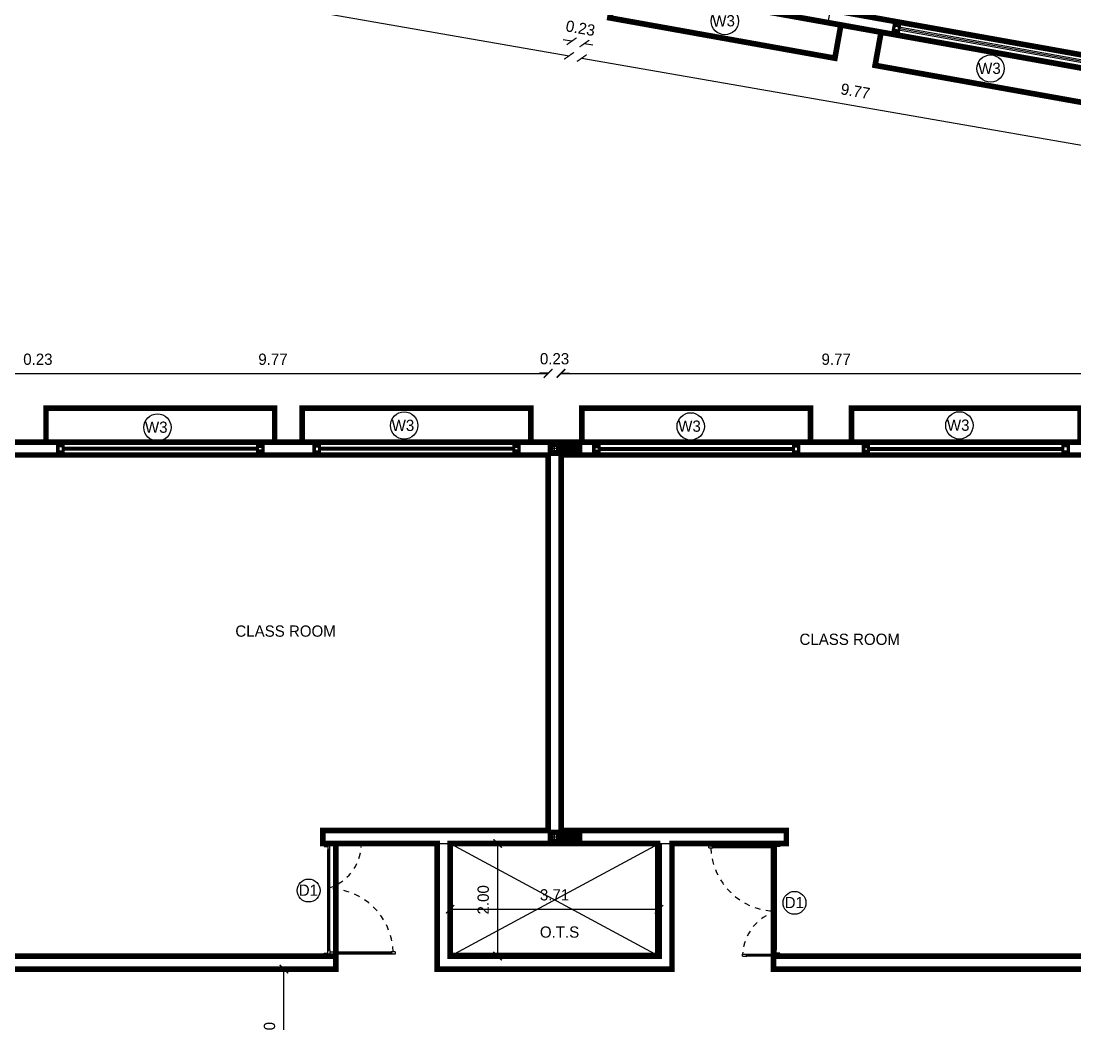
# Model space of a CAD drawing. Header units: metres. Extents: x 6101839 to 6102590, y -6659932 to -6659648.
# Drawn here: x 6102209.5 to 6102228.21, y -6659699.65 to -6659681.84 of the extents above; entities that cross this region are included whole.
import ezdxf

# ---------------------------------------------------------------- set-up
doc = ezdxf.new("R2010")
doc.units = ezdxf.units.M
doc.header["$LTSCALE"] = 500
doc.header["$MEASUREMENT"] = 0
doc.linetypes.add('DASHED2', pattern=[0.375, 0.25, -0.125])
doc.linetypes.add('HIDDEN', pattern=[0.375, 0.25, -0.125])
doc.layers.get('0').update_dxf_attribs({"linetype": 'CONTINUOUS'})
doc.layers.get('Defpoints').update_dxf_attribs({"linetype": 'CONTINUOUS'})
for name, color, linetype in [('above', 250, 'DASHED2'), ('Bldg', 44, 'CONTINUOUS'), ('BLK_1_FLR_1_BLT_UP_AREA', 26, 'CONTINUOUS'), ('BLK_1_FLR_1_BLT_UP_AREA_DEDUCT', 26, 'CONTINUOUS'), ('BLK_1_FLR_1_CARPET_AREA', 25, 'CONTINUOUS'), ('BLK_1_FLR_1_CHAJJA', 6, 'CONTINUOUS'), ('BLK_1_LVL_1_BLDG_FOOT_PRINT', 1, 'CONTINUOUS'), ('COL', 2, 'CONTINUOUS'), ('DIM', 205, 'CONTINUOUS'), ('DOORTEXT', 13, 'CONTINUOUS'), ('ED', 30, 'CONTINUOUS'), ('FURN1', 252, 'CONTINUOUS'), ('FURNITURE', 252, 'CONTINUOUS'), ('FURNITURES', 252, 'CONTINUOUS'), ('HATCH', 15, 'CONTINUOUS'), ('railing', 14, 'CONTINUOUS'), ('TEXT', 4, 'CONTINUOUS'), ('W-SCH', 205, 'CONTINUOUS'), ('wall', 125, 'CONTINUOUS'), ('wall1', 125, 'CONTINUOUS'), ('WINDOWS', 252, 'CONTINUOUS')]:
    doc.layers.add(name, color=color, linetype=linetype)
doc.styles.add('RM', font='GOTHIC.TTF')
doc.styles.add('S2', font='GOTHIC.TTF')
doc.styles.add('USA TEXT', font='GOTHIC.TTF')
doc.dimstyles.new('1-100-ED', dxfattribs={"dimtxt": 0.2, "dimasz": 0.15, "dimexe": 0.18, "dimexo": 0.0625, "dimgap": 0.15, "dimtad": 1, "dimzin": 0, "dimdsep": 46, "dimtxsty": 'USA TEXT', "dimblk": 'ARCHTICK', "dimcen": 0.1, "dimse1": 1, "dimse2": 1, "dimclrd": 256, "dimclrt": 256, "dimadec": 0, "dimazin": 0, "dimtfac": 1, "dimtofl": 0, "dimtmove": 0, "dimatfit": 3, "dimldrblk": 'ARCHTICK', "dimfxl": 0.18, "dimtolj": 1, "dimtzin": 0, "dimarcsym": 0})

# ---------------------------------------------------------------- blocks, each defined once
blk = doc.blocks.new('NEWCOL')
at = {"layer": 'HATCH'}
h = blk.add_hatch(dxfattribs=at)
h.set_pattern_fill('ANSI31', color=256, scale=3, angle=270, style=0)
h.set_pattern_definition([(315, (-629970.926, -258732.088), (6.73519209, 6.73519209), [])])
h.paths.add_polyline_path([(0, 115), (-115, 115), (-115, 0), (-37.5, 0), (-37.5, 37.5), (0, 37.5)])
h.paths.add_polyline_path([(115, 115), (0, 115), (0, 37.5), (37.5, 37.5), (37.5, 0), (115, 0)])
h.paths.add_polyline_path([(115, 0), (37.5, 0), (37.5, -37.5), (0, -37.5), (0, -485), (115, -485)])
h.paths.add_polyline_path([(0, -37.5), (-37.5, -37.5), (-37.5, 0), (-115, 0), (-115, -485), (0, -485)])
at = {"layer": 'COL'}
for p, q in [((-115, 0), (115, 0)), ((0, -485), (0, 115))]:
    blk.add_line(p, q, dxfattribs=at)
for points in [[(-115, -485), (115, -485), (115, 115), (-115, 115)], [(-37.5, -37.5), (37.5, -37.5), (37.5, 37.5), (-37.5, 37.5)]]:
    blk.add_lwpolyline(points, close=True, dxfattribs=at)
blk = doc.blocks.new('A$C607F0CF8')
at = {"layer": 'FURNITURES', "color": 233}
for p, q in [((-37, -280), (-37, -342)), ((-37, -342), (-22, -342)), ((-22, -330), (-16, -330)), ((-22, -342), (-22, -330)), ((-16, -342), (-16, -330)), ((-16, -342), (0, -342)), ((0, -342), (0, -267)), ((-37, -2180), (-37, -2118)), ((-37, -2118), (-22, -2118)), ((-22, -2118), (-22, -2130)), ((-22, -2130), (-16, -2130)), ((-16, -2118), (0, -2118)), ((-16, -2118), (-16, -2130)), ((0, -2118), (0, -2193))]:
    blk.add_line(p, q, dxfattribs=at)
at = {"layer": 'FURNITURES', "color": 250}
for p, q in [((-37, -2118), (-37, -342)), ((-22, -2118), (-22, -330)), ((-16, -2118), (-16, -330)), ((0, -2118), (0, -342))]:
    blk.add_line(p, q, dxfattribs=at)
at = {"layer": 'FURNITURES', "color": 250, "linetype": 'HIDDEN', "ltscale": 0.5}
for centre, radius, start, end in [((-285, -219), 847, 286.9835, 356.7492), ((-37, -2193), 1163, 1.8478, 90.0015)]:
    blk.add_arc(centre, radius, start, end, dxfattribs=at)
at = {"layer": 'wall', "color": 7}
for p, q in [((-37, -267), (0, -267)), ((-37, -267), (-37, -280)), ((0, -230), (75, -230)), ((0, -230), (0, -267)), ((75, -267), (0, -267)), ((62, -246), (62, -252)), ((75, -246), (62, -246)), ((75, -252), (62, -252)), ((75, -230), (75, -246)), ((75, -230), (486, -230)), ((75, -246), (499, -246)), ((75, -252), (75, -267)), ((75, -252), (499, -252)), ((486, -267), (75, -267)), ((561, -230), (486, -230)), ((486, -230), (486, -246)), ((486, -246), (499, -246)), ((486, -252), (486, -267)), ((486, -252), (499, -252)), ((561, -267), (486, -267)), ((499, -246), (499, -252)), ((561, -230), (561, -267)), ((-37, -2193), (-37, -2180)), ((-37, -2193), (0, -2193)), ((0, -2155), (75, -2155)), ((0, -2155), (0, -2193)), ((75, -2193), (0, -2193)), ((62, -2171), (62, -2177)), ((75, -2171), (62, -2171)), ((75, -2177), (62, -2177)), ((75, -2155), (75, -2171)), ((75, -2155), (1088, -2155)), ((75, -2171), (1100, -2171)), ((75, -2177), (75, -2193)), ((75, -2177), (1100, -2177)), ((1088, -2192), (75, -2193)), ((1162, -2155), (1088, -2155)), ((1088, -2155), (1088, -2171)), ((1088, -2171), (1100, -2171)), ((1088, -2177), (1088, -2192)), ((1088, -2177), (1100, -2177)), ((1162, -2192), (1088, -2192)), ((1100, -2171), (1100, -2177)), ((1162, -2155), (1162, -2192))]:
    blk.add_line(p, q, dxfattribs=at)
for points in [[(0, -267), (0, -230), (-100, -230), (-100, -280), (-37, -280)], [(0, -2193), (0, -2230), (-100, -2230), (-100, -2180), (-37, -2180)]]:
    blk.add_lwpolyline(points, dxfattribs=at)
blk = doc.blocks.new('_ArchTick')
at = {"color": 0, "linetype": 'ByBlock', "const_width": 0.15}
blk.add_lwpolyline([(-0.5, -0.5), (0.5, 0.5)], dxfattribs=at)
blk = doc.blocks.new('*D265')
at = {"layer": 'Defpoints', "color": 0, "transparency": 16777216}
for p in [(6102213.722, -6659698.677), (6102214.163, -6659698.677), (6102213.771, -6659701.077)]:
    blk.add_point(p, dxfattribs=at)
at = {"layer": 'ED', "lineweight": -2, "transparency": 16777216}
blk.add_line((6102214.163, -6659701.077), (6102214.163, -6659698.677), dxfattribs=at)
at = {"layer": 'ED', "lineweight": -2, "transparency": 16777216, "xscale": 0.15, "yscale": 0.15, "zscale": 0.15}
for p, rotation in [((6102214.163, -6659698.677), 90), ((6102214.163, -6659701.077), 270)]:
    blk.add_blockref('_ArchTick', p, dxfattribs=dict(at, rotation=rotation))
at = {"layer": 'ED', "transparency": 16777216, "insert": (6102213.908, -6659699.877), "char_height": 0.2, "attachment_point": 5, "rotation": 90, "style": 'USA TEXT'}
blk.add_mtext('\\A1;2.40', dxfattribs=at)
blk = doc.blocks.new('*D344')
at = {"layer": 'Defpoints', "color": 0, "transparency": 16777216}
for p in [(6102209.084, -6659688.103), (6102208.854, -6659689.734), (6102209.084, -6659689.781)]:
    blk.add_point(p, dxfattribs=at)
at = {"layer": 'ED', "lineweight": -2, "transparency": 16777216}
for p, q in [((6102208.854, -6659688.103), (6102208.704, -6659688.103)), ((6102209.084, -6659688.103), (6102210.205, -6659688.103))]:
    blk.add_line(p, q, dxfattribs=at)
at = {"layer": 'ED', "lineweight": -2, "transparency": 16777216, "xscale": 0.15, "yscale": 0.15, "zscale": 0.15}
blk.add_blockref('_ArchTick', (6102208.854, -6659688.103), dxfattribs=at)
at = {"layer": 'ED', "lineweight": -2, "transparency": 16777216, "xscale": 0.15, "yscale": 0.15, "zscale": 0.15, "rotation": 180}
blk.add_blockref('_ArchTick', (6102209.084, -6659688.103), dxfattribs=at)
at = {"layer": 'ED', "transparency": 16777216, "insert": (6102209.795, -6659687.848), "char_height": 0.2, "attachment_point": 5, "style": 'USA TEXT'}
blk.add_mtext('\\A1;0.23', dxfattribs=at)
blk = doc.blocks.new('*D345')
at = {"layer": 'Defpoints', "color": 0, "transparency": 16777216}
for p in [(6102218.854, -6659688.103), (6102209.084, -6659689.781), (6102218.854, -6659690.391)]:
    blk.add_point(p, dxfattribs=at)
at = {"layer": 'ED', "lineweight": -2, "transparency": 16777216}
blk.add_line((6102209.084, -6659688.103), (6102218.854, -6659688.103), dxfattribs=at)
at = {"layer": 'ED', "lineweight": -2, "transparency": 16777216, "xscale": 0.15, "yscale": 0.15, "zscale": 0.15, "rotation": 180}
blk.add_blockref('_ArchTick', (6102209.084, -6659688.103), dxfattribs=at)
at = {"layer": 'ED', "lineweight": -2, "transparency": 16777216, "xscale": 0.15, "yscale": 0.15, "zscale": 0.15}
blk.add_blockref('_ArchTick', (6102218.854, -6659688.103), dxfattribs=at)
at = {"layer": 'ED', "transparency": 16777216, "insert": (6102213.969, -6659687.848), "char_height": 0.2, "attachment_point": 5, "style": 'USA TEXT'}
blk.add_mtext('\\A1;9.77', dxfattribs=at)
blk = doc.blocks.new('*D346')
at = {"layer": 'Defpoints', "color": 0, "transparency": 16777216}
for p in [(6102219.084, -6659688.094), (6102218.854, -6659690.391), (6102219.084, -6659690.598)]:
    blk.add_point(p, dxfattribs=at)
at = {"layer": 'ED', "lineweight": -2, "transparency": 16777216}
for p, q in [((6102218.854, -6659688.094), (6102218.704, -6659688.094)), ((6102219.084, -6659688.094), (6102219.234, -6659688.094))]:
    blk.add_line(p, q, dxfattribs=at)
at = {"layer": 'ED', "lineweight": -2, "transparency": 16777216, "xscale": 0.15, "yscale": 0.15, "zscale": 0.15}
blk.add_blockref('_ArchTick', (6102218.854, -6659688.094), dxfattribs=at)
at = {"layer": 'ED', "lineweight": -2, "transparency": 16777216, "xscale": 0.15, "yscale": 0.15, "zscale": 0.15, "rotation": 180}
blk.add_blockref('_ArchTick', (6102219.084, -6659688.094), dxfattribs=at)
at = {"layer": 'ED', "transparency": 16777216, "insert": (6102218.969, -6659687.839), "char_height": 0.2, "attachment_point": 5, "style": 'USA TEXT'}
blk.add_mtext('\\A1;0.23', dxfattribs=at)
blk = doc.blocks.new('*D347')
at = {"layer": 'Defpoints', "color": 0, "transparency": 16777216}
for p in [(6102228.854, -6659688.103), (6102228.854, -6659690.086), (6102219.084, -6659690.598)]:
    blk.add_point(p, dxfattribs=at)
at = {"layer": 'ED', "lineweight": -2, "transparency": 16777216}
blk.add_line((6102219.084, -6659688.103), (6102228.854, -6659688.103), dxfattribs=at)
at = {"layer": 'ED', "lineweight": -2, "transparency": 16777216, "xscale": 0.15, "yscale": 0.15, "zscale": 0.15, "rotation": 180}
blk.add_blockref('_ArchTick', (6102219.084, -6659688.103), dxfattribs=at)
at = {"layer": 'ED', "lineweight": -2, "transparency": 16777216, "xscale": 0.15, "yscale": 0.15, "zscale": 0.15}
blk.add_blockref('_ArchTick', (6102228.854, -6659688.103), dxfattribs=at)
at = {"layer": 'ED', "transparency": 16777216, "insert": (6102223.969, -6659687.848), "char_height": 0.2, "attachment_point": 5, "style": 'USA TEXT'}
blk.add_mtext('\\A1;9.77', dxfattribs=at)
blk = doc.blocks.new('*D368')
at = {"layer": 'Defpoints', "color": 0, "transparency": 16777216}
for p in [(6102220.824, -6659697.615), (6102217.114, -6659698.447), (6102220.824, -6659698.447)]:
    blk.add_point(p, dxfattribs=at)
at = {"layer": 'ED', "lineweight": -2, "transparency": 16777216}
blk.add_line((6102217.114, -6659697.615), (6102220.824, -6659697.615), dxfattribs=at)
at = {"layer": 'ED', "lineweight": -2, "transparency": 16777216, "xscale": 0.15, "yscale": 0.15, "zscale": 0.15, "rotation": 180}
blk.add_blockref('_ArchTick', (6102217.114, -6659697.615), dxfattribs=at)
at = {"layer": 'ED', "lineweight": -2, "transparency": 16777216, "xscale": 0.15, "yscale": 0.15, "zscale": 0.15}
blk.add_blockref('_ArchTick', (6102220.824, -6659697.615), dxfattribs=at)
at = {"layer": 'ED', "transparency": 16777216, "insert": (6102218.969, -6659697.36), "char_height": 0.2, "attachment_point": 5, "style": 'USA TEXT'}
blk.add_mtext('\\A1;3.71', dxfattribs=at)
blk = doc.blocks.new('*D369')
at = {"layer": 'Defpoints', "color": 0, "transparency": 16777216}
for p in [(6102217.114, -6659696.447), (6102217.114, -6659698.447), (6102217.958, -6659698.447)]:
    blk.add_point(p, dxfattribs=at)
at = {"layer": 'ED', "lineweight": -2, "transparency": 16777216}
blk.add_line((6102217.958, -6659696.447), (6102217.958, -6659698.447), dxfattribs=at)
at = {"layer": 'ED', "lineweight": -2, "transparency": 16777216, "xscale": 0.15, "yscale": 0.15, "zscale": 0.15}
for p, rotation in [((6102217.958, -6659696.447), 90), ((6102217.958, -6659698.447), 270)]:
    blk.add_blockref('_ArchTick', p, dxfattribs=dict(at, rotation=rotation))
at = {"layer": 'ED', "transparency": 16777216, "insert": (6102217.703, -6659697.447), "char_height": 0.2, "attachment_point": 5, "rotation": 90, "style": 'USA TEXT'}
blk.add_mtext('\\A1;2.00', dxfattribs=at)
blk = doc.blocks.new('*D939')
at = {"layer": 'Defpoints', "color": 0, "transparency": 16777216}
for p in [(6102209.969, -6659678.695), (6102219.506, -6659680.861), (6102219.227, -6659682.458)]:
    blk.add_point(p, dxfattribs=at)
at = {"layer": 'ED', "lineweight": -2, "transparency": 16777216}
blk.add_line((6102209.605, -6659680.778), (6102219.227, -6659682.458), dxfattribs=at)
at = {"layer": 'ED', "lineweight": -2, "transparency": 16777216, "xscale": 0.15, "yscale": 0.15, "zscale": 0.15}
for p, rotation in [((6102209.605, -6659680.778), 170.0945493712898), ((6102219.227, -6659682.458), 350.0945493712898)]:
    blk.add_blockref('_ArchTick', p, dxfattribs=dict(at, rotation=rotation))
at = {"layer": 'ED', "transparency": 16777216, "insert": (6102214.46, -6659681.367), "char_height": 0.2, "attachment_point": 5, "rotation": 350.0945, "style": 'USA TEXT'}
blk.add_mtext('\\A1;9.77', dxfattribs=at)
blk = doc.blocks.new('*D940')
at = {"layer": 'Defpoints', "color": 0, "transparency": 16777216}
for p in [(6102219.506, -6659680.861), (6102219.733, -6659680.902), (6102219.499, -6659682.24)]:
    blk.add_point(p, dxfattribs=at)
at = {"layer": 'ED', "lineweight": -2, "transparency": 16777216}
for p, q in [((6102219.272, -6659682.2), (6102219.124, -6659682.174)), ((6102219.499, -6659682.24), (6102219.647, -6659682.265))]:
    blk.add_line(p, q, dxfattribs=at)
at = {"layer": 'ED', "lineweight": -2, "transparency": 16777216, "xscale": 0.15, "yscale": 0.15, "zscale": 0.15}
for p, rotation in [((6102219.272, -6659682.2), 350.0945493712898), ((6102219.499, -6659682.24), 170.0945493712898)]:
    blk.add_blockref('_ArchTick', p, dxfattribs=dict(at, rotation=rotation))
at = {"layer": 'ED', "transparency": 16777216, "insert": (6102219.429, -6659681.968), "char_height": 0.2, "attachment_point": 5, "rotation": 350.0945, "style": 'USA TEXT'}
blk.add_mtext('\\A1;0.23', dxfattribs=at)
blk = doc.blocks.new('*D941')
at = {"layer": 'Defpoints', "color": 0, "transparency": 16777216}
for p in [(6102219.733, -6659680.902), (6102229.35, -6659682.624), (6102229.078, -6659684.178)]:
    blk.add_point(p, dxfattribs=at)
at = {"layer": 'ED', "lineweight": -2, "transparency": 16777216}
blk.add_line((6102219.454, -6659682.498), (6102229.078, -6659684.178), dxfattribs=at)
at = {"layer": 'ED', "lineweight": -2, "transparency": 16777216, "xscale": 0.15, "yscale": 0.15, "zscale": 0.15}
for p, rotation in [((6102219.454, -6659682.498), 170.0945493712898), ((6102229.078, -6659684.178), 350.0945493712898)]:
    blk.add_blockref('_ArchTick', p, dxfattribs=dict(at, rotation=rotation))
at = {"layer": 'ED', "transparency": 16777216, "insert": (6102224.31, -6659683.087), "char_height": 0.2, "attachment_point": 5, "rotation": 350.0945, "style": 'USA TEXT'}
blk.add_mtext('\\A1;9.77', dxfattribs=at)

msp = doc.modelspace()

# ---------------------------------------------------------------- linework, layer by layer
at = {"layer": 'above', "const_width": 0.1}
for points in [[(6102220.05609, -6659681.194), (6102219.9503, -6659681.7846), (6102223.94671, -6659682.50044), (6102224.05247, -6659681.90993)], [(6102224.76625, -6659682.0371), (6102224.66046, -6659682.6277), (6102228.65687, -6659683.34353), (6102228.76262, -6659682.75303)], [(6102209.93934, -6659689.31749), (6102209.93934, -6659688.71749), (6102213.99936, -6659688.71749), (6102213.99934, -6659689.31739)], [(6102214.48936, -6659689.31734), (6102214.48936, -6659688.71734), (6102218.54937, -6659688.71734), (6102218.54936, -6659689.31724)], [(6102219.45431, -6659689.31745), (6102219.45431, -6659688.71745), (6102223.51432, -6659688.71745), (6102223.51431, -6659689.31735)], [(6102224.23932, -6659689.31749), (6102224.23932, -6659688.71749), (6102228.29934, -6659688.71749), (6102228.29932, -6659689.31739)]]:
    msp.add_lwpolyline(points, dxfattribs=at)
at = {"layer": 'Bldg', "linetype": 'ByBlock'}
for p, q in [((6102218.85435, -6659689.99746), (6102218.85435, -6659689.54746)), ((6102219.08431, -6659689.99746), (6102219.08431, -6659689.54746))]:
    msp.add_line(p, q, dxfattribs=at)
at = {"layer": 'BLK_1_FLR_1_BLT_UP_AREA', "color": 26, "linetype": 'Continuous', "const_width": 0.1}
for points in [[(6102229.53534, -6659682.89137), (6102209.62227, -6659679.32457), (6102210.44075, -6659674.75541), (6102208.27547, -6659674.36771), (6102208.27536, -6659674.36769), (6102207.45696, -6659678.93672), (6102198.36664, -6659677.30847), (6102199.2762, -6659672.23051), (6102201.44173, -6659672.6184), (6102201.86862, -6659670.23511), (6102200.39212, -6659669.97064), (6102201.1257, -6659665.87583), (6102202.60212, -6659666.14005), (6102203.02898, -6659663.75698), (6102201.55248, -6659663.49251), (6102202.62073, -6659657.52859)], [(6102198.11957, -6659701.95746), (6102198.11957, -6659697.79746), (6102199.61957, -6659697.79722), (6102199.61957, -6659695.37623), (6102198.11957, -6659695.37623), (6102198.11957, -6659689.31739), (6102206.65456, -6659689.31739), (6102206.65492, -6659694.84623), (6102208.85456, -6659694.8461), (6102208.85433, -6659689.31746), (6102229.08432, -6659689.31746)]]:
    msp.add_lwpolyline(points, dxfattribs=at)
at = {"layer": 'BLK_1_FLR_1_BLT_UP_AREA_DEDUCT', "color": 26, "linetype": 'Continuous', "const_width": 0.1}
msp.add_lwpolyline([(6102217.11432, -6659696.44746), (6102220.79969, -6659696.44746), (6102220.79969, -6659698.43417), (6102217.11432, -6659698.43417)], close=True, dxfattribs=at)
at = {"layer": 'BLK_1_FLR_1_CARPET_AREA', "color": 15, "const_width": 0.1}
for points in [[(6102229.3495, -6659682.62444), (6102219.73255, -6659680.90186), (6102220.74988, -6659675.22225), (6102224.68722, -6659675.9275), (6102224.72777, -6659675.70111), (6102224.50139, -6659675.66056), (6102224.85401, -6659673.69189), (6102230.76, -6659674.74977), (6102230.52815, -6659676.04416), (6102230.7544, -6659676.08471), (6102230.43704, -6659677.85649), (6102230.21086, -6659677.81598)], [(6102209.08433, -6659698.44746), (6102209.08433, -6659697.33246), (6102208.85434, -6659697.33246), (6102208.85434, -6659695.33246), (6102209.08433, -6659695.33246), (6102209.08426, -6659689.54746), (6102218.85433, -6659689.54746), (6102218.85433, -6659696.21746), (6102214.85433, -6659696.21746), (6102214.85433, -6659696.44746), (6102215.08432, -6659696.44746), (6102215.08432, -6659698.44746)], [(6102228.85433, -6659698.44746), (6102228.85433, -6659697.33246), (6102229.08433, -6659697.33246), (6102229.08433, -6659695.33246), (6102228.85433, -6659695.33246), (6102228.85441, -6659689.54746), (6102219.08433, -6659689.54746), (6102219.08433, -6659696.21746), (6102223.08433, -6659696.21746), (6102223.08433, -6659696.44746), (6102222.85435, -6659696.44746), (6102222.85435, -6659698.44746)]]:
    msp.add_lwpolyline(points, close=True, dxfattribs=at)
msp.add_lwpolyline([(6102198.34957, -6659701.72745), (6102198.34957, -6659698.02746), (6102204.48309, -6659698.02746), (6102204.48309, -6659697.79746), (6102199.84957, -6659697.79746), (6102199.84957, -6659695.37623), (6102206.42456, -6659695.37623), (6102206.42456, -6659698.02746), (6102206.65456, -6659698.02746), (6102206.65437, -6659695.07623), (6102208.85445, -6659695.07725), (6102208.85445, -6659698.67746), (6102215.08432, -6659698.67746), (6102215.08432, -6659696.44746), (6102216.88432, -6659696.44746), (6102216.88432, -6659698.67746), (6102221.05433, -6659698.67746), (6102221.05433, -6659696.44746), (6102222.85433, -6659696.44746), (6102222.85433, -6659698.67746), (6102229.08432, -6659698.67746)], dxfattribs=at)
at = {"layer": 'BLK_1_FLR_1_CHAJJA', "linetype": 'Continuous', "const_width": 0.1}
for points in [[(6102219.95029, -6659681.78449), (6102223.9467, -6659682.50024), (6102224.05248, -6659681.90962), (6102220.05607, -6659681.19388)], [(6102224.76617, -6659682.0373), (6102228.76259, -6659682.75304), (6102228.65682, -6659683.34365), (6102224.66039, -6659682.6279)], [(6102209.93934, -6659688.71749), (6102213.99934, -6659688.71749), (6102213.99934, -6659689.31737), (6102209.93934, -6659689.31737)], [(6102214.48936, -6659689.31734), (6102218.54937, -6659689.31734), (6102218.54937, -6659688.71734), (6102214.48936, -6659688.71734)], [(6102219.45431, -6659688.71734), (6102223.51431, -6659688.71734), (6102223.51431, -6659689.31735), (6102219.45431, -6659689.31735)], [(6102224.23932, -6659689.31749), (6102228.29934, -6659689.31749), (6102228.29934, -6659688.71749), (6102224.23932, -6659688.71749)]]:
    msp.add_lwpolyline(points, close=True, dxfattribs=at)
at = {"layer": 'BLK_1_LVL_1_BLDG_FOOT_PRINT', "ltscale": 400, "const_width": 0.1}
for points in [[(6102229.53534, -6659682.89327), (6102209.62227, -6659679.32646), (6102210.44075, -6659674.7573), (6102208.27547, -6659674.36961), (6102208.27536, -6659674.36958), (6102207.45696, -6659678.93861), (6102198.36664, -6659677.31037), (6102199.2762, -6659672.23241), (6102201.44173, -6659672.62029), (6102201.86862, -6659670.237), (6102200.39212, -6659669.97253), (6102201.1257, -6659665.87772), (6102202.60212, -6659666.14194), (6102203.02898, -6659663.75888), (6102201.55248, -6659663.49441), (6102202.62073, -6659657.53048), (6102211.02201, -6659659.03531), (6102210.04756, -6659664.4776), (6102212.21256, -6659664.86643), (6102213.18731, -6659659.42322), (6102233.10056, -6659662.99)], [(6102198.11957, -6659701.95935), (6102198.11957, -6659697.79935), (6102199.61957, -6659697.79912), (6102199.61957, -6659695.37813), (6102198.11957, -6659695.37813), (6102198.11957, -6659689.31928), (6102206.65456, -6659689.31928), (6102206.65492, -6659694.84813), (6102208.85456, -6659694.84799), (6102208.85433, -6659689.31935), (6102229.08432, -6659689.31935)]]:
    msp.add_lwpolyline(points, dxfattribs=at)
at = {"layer": 'DIM', "color": 251, "linetype": 'ByBlock'}
for p, q in [((6102216.88432, -6659696.44746), (6102216.88432, -6659698.67746)), ((6102221.05433, -6659696.44746), (6102221.05433, -6659698.67746)), ((6102216.88432, -6659698.67746), (6102221.05433, -6659698.67746))]:
    msp.add_line(p, q, dxfattribs=at)
at = {"layer": 'DIM', "color": 251, "const_width": 0.1}
msp.add_lwpolyline([(6102217.11432, -6659696.44746), (6102217.11432, -6659698.44746), (6102220.82433, -6659698.44746), (6102220.82433, -6659696.44746)], dxfattribs=at)
at = {"layer": 'FURN1', "linetype": 'ByBlock'}
for p, q in [((6102228.5768, -6659682.48598), (6102225.03321, -6659681.85118)), ((6102224.99264, -6659682.07765), (6102228.53623, -6659682.71245)), ((6102213.76934, -6659689.31738), (6102210.16934, -6659689.31742)), ((6102224.46932, -6659689.31749), (6102228.06931, -6659689.31742)), ((6102210.16933, -6659689.54749), (6102213.76933, -6659689.54746)), ((6102228.06932, -6659689.54749), (6102224.46933, -6659689.54757))]:
    msp.add_line(p, q, dxfattribs=at)
at = {"layer": 'FURN1', "const_width": 0.1}
for points in [[(6102225.00967, -6659681.98258), (6102225.05889, -6659681.9914), (6102225.06771, -6659681.94218), (6102225.01849, -6659681.93337)], [(6102225.01029, -6659681.98269), (6102225.05951, -6659681.99151), (6102225.06832, -6659681.94229), (6102225.01911, -6659681.93348)], [(6102210.16934, -6659689.41399), (6102210.21934, -6659689.414), (6102210.21934, -6659689.464), (6102210.16934, -6659689.46399)], [(6102210.16996, -6659689.414), (6102210.21996, -6659689.414), (6102210.21996, -6659689.464), (6102210.16996, -6659689.464)], [(6102213.76871, -6659689.41396), (6102213.71871, -6659689.41396), (6102213.71871, -6659689.46396), (6102213.76871, -6659689.46396)], [(6102213.76934, -6659689.41396), (6102213.71934, -6659689.41396), (6102213.71934, -6659689.46396), (6102213.76934, -6659689.46396)], [(6102214.71935, -6659689.41445), (6102214.76935, -6659689.41445), (6102214.76935, -6659689.46445), (6102214.71935, -6659689.46445)], [(6102214.71997, -6659689.41445), (6102214.76997, -6659689.41445), (6102214.76997, -6659689.46445), (6102214.71997, -6659689.46445)], [(6102218.31872, -6659689.41456), (6102218.26872, -6659689.41455), (6102218.26872, -6659689.46455), (6102218.31872, -6659689.46456)], [(6102218.31935, -6659689.41455), (6102218.26935, -6659689.41455), (6102218.26934, -6659689.46455), (6102218.31934, -6659689.46455)], [(6102219.6843, -6659689.41455), (6102219.7343, -6659689.41455), (6102219.7343, -6659689.46455), (6102219.6843, -6659689.46455)], [(6102219.68492, -6659689.41456), (6102219.73492, -6659689.41455), (6102219.73493, -6659689.46455), (6102219.68493, -6659689.46456)], [(6102223.28368, -6659689.41448), (6102223.23368, -6659689.41449), (6102223.23368, -6659689.46449), (6102223.28368, -6659689.46448)], [(6102223.28431, -6659689.41448), (6102223.23431, -6659689.41449), (6102223.23431, -6659689.46449), (6102223.28431, -6659689.46448)], [(6102224.46932, -6659689.41408), (6102224.51932, -6659689.41407), (6102224.51932, -6659689.46407), (6102224.46932, -6659689.46408)], [(6102224.46995, -6659689.41408), (6102224.51995, -6659689.41408), (6102224.51995, -6659689.46408), (6102224.46995, -6659689.46408)], [(6102228.06869, -6659689.414), (6102228.01869, -6659689.414), (6102228.01869, -6659689.464), (6102228.06869, -6659689.464)], [(6102228.06932, -6659689.41399), (6102228.01932, -6659689.414), (6102228.01932, -6659689.464), (6102228.06932, -6659689.46399)]]:
    msp.add_lwpolyline(points, close=True, dxfattribs=at)
at = {"layer": 'FURNITURE', "linetype": 'ByBlock', "ltscale": 0.2}
for p, q in [((6102225.01029, -6659681.98269), (6102228.50405, -6659682.60857)), ((6102225.01911, -6659681.93348), (6102228.51225, -6659682.55924)), ((6102213.76871, -6659689.41396), (6102210.21934, -6659689.414)), ((6102213.76871, -6659689.46396), (6102210.21996, -6659689.464)), ((6102218.31872, -6659689.41456), (6102214.76935, -6659689.41445)), ((6102218.31872, -6659689.46456), (6102214.76997, -6659689.46446)), ((6102219.68492, -6659689.41456), (6102223.23431, -6659689.41449)), ((6102219.68493, -6659689.46456), (6102223.23368, -6659689.46449)), ((6102224.46995, -6659689.41408), (6102228.01932, -6659689.414)), ((6102224.46995, -6659689.46408), (6102228.01869, -6659689.464))]:
    msp.add_line(p, q, dxfattribs=at)
at = {"layer": 'FURNITURE', "color": 4, "linetype": 'ByBlock', "ltscale": 0.2}
for p, q in [((6102225.06391, -6659681.9669), (6102228.50846, -6659682.58396)), ((6102213.71871, -6659689.43896), (6102210.21934, -6659689.439)), ((6102218.26872, -6659689.43955), (6102214.76935, -6659689.43946)), ((6102219.73492, -6659689.43955), (6102223.23431, -6659689.43949)), ((6102224.51995, -6659689.43908), (6102228.01932, -6659689.439))]:
    msp.add_line(p, q, dxfattribs=at)
at = {"layer": 'railing', "color": 252, "linetype": 'ByBlock'}
for p, q in [((6102217.11432, -6659698.44746), (6102220.82433, -6659696.44746)), ((6102217.11432, -6659696.44746), (6102220.82433, -6659698.44746))]:
    msp.add_line(p, q, dxfattribs=at)
at = {"layer": 'W-SCH'}
for centre, radius in [((6102221.99105, -6659681.84069), 0.24242), ((6102226.71105, -6659682.6851), 0.24242), ((6102216.29789, -6659689.02473), 0.24242), ((6102221.38589, -6659689.03873), 0.24242), ((6102226.15639, -6659689.02123), 0.24242), ((6102211.91739, -6659689.05723), 0.24242), ((6102214.60166, -6659697.28189), 0.20375), ((6102223.22916, -6659697.50089), 0.20375)]:
    msp.add_circle(centre, radius, dxfattribs=at)
at = {"layer": 'wall1', "linetype": 'ByBlock'}
for p, q in [((6102223.8262, -6659681.86872), (6102223.86676, -6659681.64233)), ((6102225.03319, -6659681.85129), (6102223.86675, -6659681.64237)), ((6102224.99264, -6659682.07765), (6102223.82621, -6659681.86866)), ((6102224.99264, -6659682.07765), (6102225.0332, -6659681.85126)), ((6102208.85433, -6659689.31746), (6102210.16934, -6659689.31749)), ((6102210.16934, -6659689.31749), (6102210.16933, -6659689.54749)), ((6102213.76934, -6659689.31738), (6102213.76933, -6659689.54738)), ((6102213.76934, -6659689.31738), (6102214.71936, -6659689.31735)), ((6102214.71936, -6659689.31735), (6102214.71934, -6659689.54746)), ((6102218.31935, -6659689.31746), (6102218.31934, -6659689.54756)), ((6102219.68431, -6659689.31746), (6102218.31935, -6659689.31746)), ((6102219.68429, -6659689.31749), (6102219.68431, -6659689.54756)), ((6102223.2843, -6659689.31749), (6102223.28431, -6659689.54749)), ((6102223.2843, -6659689.31749), (6102224.46932, -6659689.31749)), ((6102224.46932, -6659689.31749), (6102224.46933, -6659689.54749)), ((6102229.08432, -6659689.31746), (6102228.06931, -6659689.31735)), ((6102228.06931, -6659689.31749), (6102228.06932, -6659689.54749)), ((6102209.08433, -6659689.54746), (6102210.16933, -6659689.54746)), ((6102213.76933, -6659689.54734), (6102214.71934, -6659689.54746)), ((6102218.85433, -6659689.54746), (6102218.31935, -6659689.54746)), ((6102218.85433, -6659696.21746), (6102218.85433, -6659689.54746)), ((6102219.08432, -6659689.54746), (6102219.68431, -6659689.54764)), ((6102219.08432, -6659696.21746), (6102219.08432, -6659689.54746)), ((6102223.28431, -6659689.54749), (6102224.46933, -6659689.54757)), ((6102228.48432, -6659689.54746), (6102228.06932, -6659689.54746)), ((6102214.85432, -6659696.44746), (6102214.85432, -6659696.21746)), ((6102214.85433, -6659696.21746), (6102218.85433, -6659696.21746)), ((6102223.08432, -6659696.21746), (6102219.08432, -6659696.21746)), ((6102223.08433, -6659696.44746), (6102223.08433, -6659696.21746)), ((6102214.85432, -6659696.44746), (6102223.08433, -6659696.44746)), ((6102215.08432, -6659698.44746), (6102209.08433, -6659698.44746)), ((6102215.08432, -6659698.44746), (6102215.08432, -6659698.67746)), ((6102222.85433, -6659698.44746), (6102222.85433, -6659698.67746)), ((6102222.85433, -6659698.44746), (6102228.85432, -6659698.44746)), ((6102215.08432, -6659698.67746), (6102208.85433, -6659698.67746)), ((6102222.85433, -6659698.67746), (6102229.08432, -6659698.67746))]:
    msp.add_line(p, q, dxfattribs=at)
at = {"layer": 'WINDOWS', "linetype": 'ByBlock'}
for p, q in [((6102220.28258, -6659681.23403), (6102223.82618, -6659681.86883)), ((6102218.31935, -6659689.31746), (6102214.71936, -6659689.31735)), ((6102219.68429, -6659689.31749), (6102223.2843, -6659689.31742)), ((6102218.31934, -6659689.54749), (6102214.71934, -6659689.54739)), ((6102219.68431, -6659689.54749), (6102223.28431, -6659689.54742))]:
    msp.add_line(p, q, dxfattribs=at)

# ---------------------------------------------------------------- block references
at = {"layer": 'COL', "xscale": 0.001, "yscale": 0.001, "zscale": 0.001, "rotation": 90}
for p in [(6102218.96933, -6659689.43246), (6102218.96933, -6659696.33246)]:
    msp.add_blockref('NEWCOL', p, dxfattribs=at)
at = {"layer": 'DIM', "xscale": 0.001, "yscale": 0.001, "zscale": 0.001}
msp.add_blockref('A$C607F0CF8', (6102214.97962, -6659696.21745), dxfattribs=at)
at = {"layer": 'DIM', "xscale": 0.001, "yscale": 0.001, "zscale": 0.001, "rotation": 180}
msp.add_blockref('A$C607F0CF8', (6102222.86933, -6659698.67746), dxfattribs=at)

# ---------------------------------------------------------------- texts
at = {"layer": 'DOORTEXT', "color": 3, "style": 'RM'}
for p in [(6102221.77125, -6659681.94022), (6102226.49124, -6659682.78463)]:
    msp.add_text('W3', height=0.2, rotation=0.815488, dxfattribs=at).set_placement(p)
for s, p in [('W3', (6102211.69619, -6659689.15362)), ('W3', (6102216.07669, -6659689.12112)), ('W3', (6102221.16469, -6659689.13512)), ('W3', (6102225.93519, -6659689.11762)), ('D1', (6102214.42735, -6659697.3758)), ('D1', (6102223.05485, -6659697.5948))]:
    msp.add_text(s, height=0.2, dxfattribs=at).set_placement(p)
at = {"layer": 'TEXT', "color": 7, "style": 'S2'}
for s, p in [('CLASS ROOM', (6102213.30126, -6659692.77479)), ('CLASS ROOM', (6102223.31776, -6659692.92029)), ('O.T.S', (6102218.70846, -6659698.11927))]:
    msp.add_text(s, height=0.2, dxfattribs=at).set_placement(p)

# ---------------------------------------------------------------- dimensions: what is measured, and where the dimension line sits
at = {"layer": 'ED'}
for base, p1, p2, angle, picture, middle in [((6102219.22696, -6659682.4582), (6102209.96859, -6659678.69539), (6102219.50584, -6659680.8612), 170.094549, '*D939', (6102214.45981, -6659681.36684)), ((6102229.07818, -6659684.17848), (6102219.73256, -6659680.90174), (6102229.34956, -6659682.62441), 170.094549, '*D941', (6102224.30988, -6659683.08693)), ((6102217.9577, -6659698.44746), (6102217.11432, -6659696.44746), (6102217.11432, -6659698.44746), 90, '*D369', (6102217.70267, -6659697.44746)), ((6102214.1632, -6659698.67746), (6102213.7707, -6659701.07746), (6102213.7217, -6659698.67746), 90, '*D265', (6102213.90817, -6659699.87746))]:
    dim = msp.add_linear_dim(base=base, p1=p1, p2=p2, angle=angle, dimstyle='1-100-ED', dxfattribs=at)
    dim.commit()
    dim.dimension.update_dxf_attribs({"geometry": picture, "text_midpoint": middle})
dim = msp.add_linear_dim(base=(6102219.49895, -6659682.23951), p1=(6102219.50584, -6659680.8612), p2=(6102219.73256, -6659680.90174), angle=170.094549, dimstyle='1-100-ED', dxfattribs=at)
dim.commit()
dim.dimension.update_dxf_attribs({"geometry": '*D940', "text_midpoint": (6102219.38551, -6659682.2197), "dimtype": 160})
for base, p1, p2, picture, middle in [((6102209.08428, -6659688.10297), (6102208.85427, -6659689.73447), (6102209.08428, -6659689.78097), '*D344', (6102209.79451, -6659687.84794)), ((6102218.85433, -6659688.10297), (6102209.08428, -6659689.78097), (6102218.85433, -6659690.39147), '*D345', (6102213.96931, -6659687.84794)), ((6102228.85435, -6659688.10297), (6102219.08432, -6659690.59847), (6102228.85435, -6659690.08647), '*D347', (6102223.96934, -6659687.84794)), ((6102220.82433, -6659697.61547), (6102217.11432, -6659698.44746), (6102220.82433, -6659698.44746), '*D368', (6102218.96933, -6659697.36044))]:
    dim = msp.add_linear_dim(base=base, p1=p1, p2=p2, dimstyle='1-100-ED', dxfattribs=at)
    dim.commit()
    dim.dimension.update_dxf_attribs({"geometry": picture, "text_midpoint": middle})
dim = msp.add_linear_dim(base=(6102219.08432, -6659688.0936), p1=(6102218.85433, -6659690.39147), p2=(6102219.08432, -6659690.59847), dimstyle='1-100-ED', dxfattribs=at)
dim.commit()
dim.dimension.update_dxf_attribs({"geometry": '*D346', "text_midpoint": (6102218.96933, -6659688.0936), "dimtype": 160})

doc.saveas('drawing.dxf')
